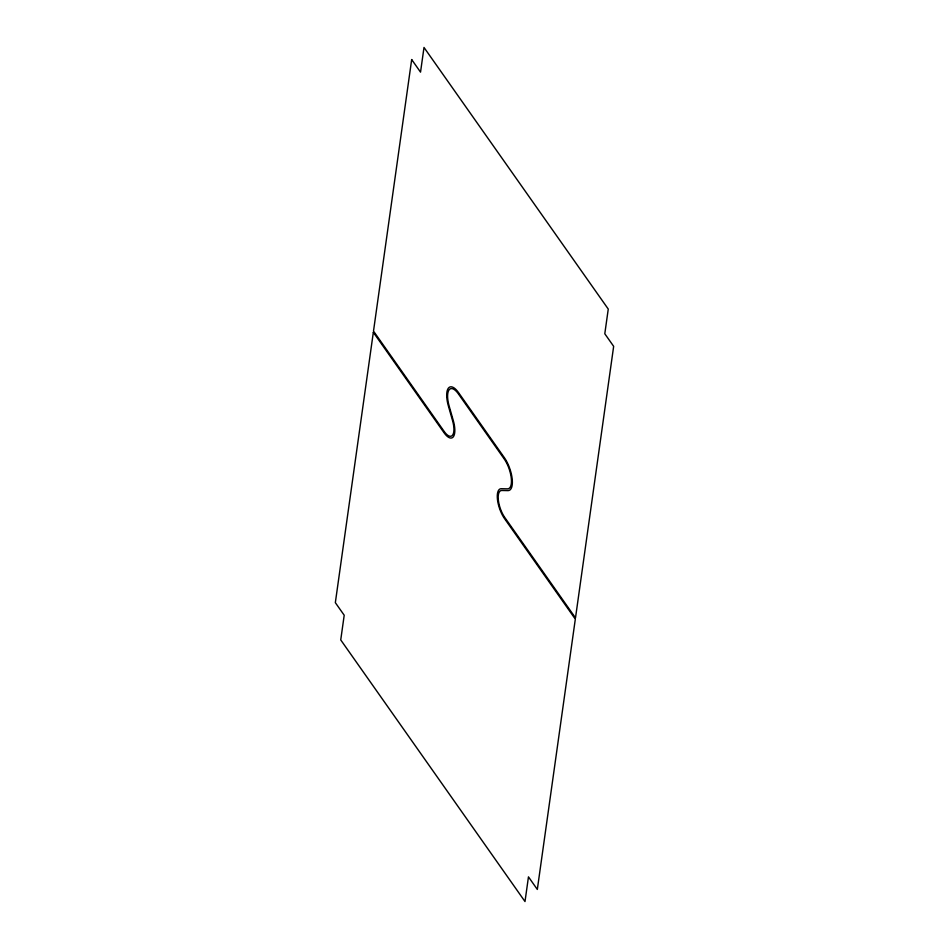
<?xml version="1.0" encoding="UTF-8"?>
<svg xmlns="http://www.w3.org/2000/svg" width="949" height="949" viewBox="0 0 949 949"><rect width="100%" height="100%" fill="white"/><g stroke="black" fill="none" stroke-linecap="round" stroke-linejoin="round"><path stroke-width="1.42" d="M373.337 332.34L335.341 602.662L344.202 615.237L340.738 639.923L524.999 901.55L528.463 876.864L537.324 889.438L575.319 619.128L504.571 518.676A18.482 7.094 70.9 0 1 497.454 499.435A18.482 7.094 70.9 0 1 501.274 488.711L507.478 488.854A18.482 7.094 70.9 0 0 511.286 478.13A18.482 7.094 70.9 0 0 504.168 458.889L458.355 393.835A18.482 7.094 70.9 0 0 449.102 389.837A18.482 7.094 70.9 0 0 449.138 406.018L453.302 420.609A18.482 7.094 70.9 0 1 453.337 436.789A18.482 7.094 70.9 0 1 444.085 432.791L373.337 332.34M411.676 59.562L373.503 331.106L444.251 431.558A16.631 6.382 70.9 0 0 452.578 435.152A16.631 6.382 70.9 0 0 452.554 420.597L448.379 405.994A20.332 7.806 70.9 0 1 448.355 388.2A20.332 7.806 70.9 0 1 458.533 392.601L504.346 457.655A20.332 7.806 70.9 0 1 512.175 478.818A20.332 7.806 70.9 0 1 507.976 490.609L501.772 490.479A16.631 6.382 70.9 0 0 498.344 500.123A16.631 6.382 70.9 0 0 504.749 517.442L575.497 617.894L613.659 346.338L604.798 333.763L608.262 309.077L424.001 47.45L420.537 72.136L411.676 59.562"/></g></svg>
